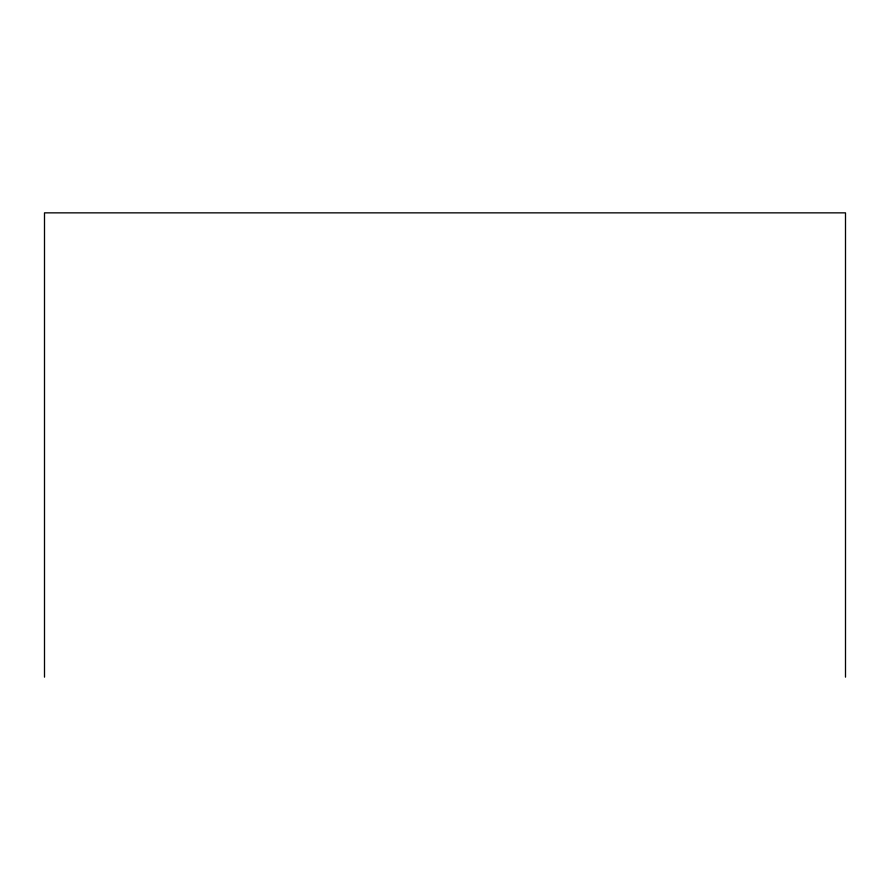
<?xml version="1.0" encoding="UTF-8"?>
<svg xmlns="http://www.w3.org/2000/svg" width="890" height="890" viewBox="0 0 890 890"><rect width="100%" height="100%" fill="white"/><g stroke="black" fill="none" stroke-linecap="round" stroke-linejoin="round"><path stroke-width="1.33" d="M845.5 677.145L845.5 212.855L44.5 212.855L44.5 677.145"/></g></svg>
